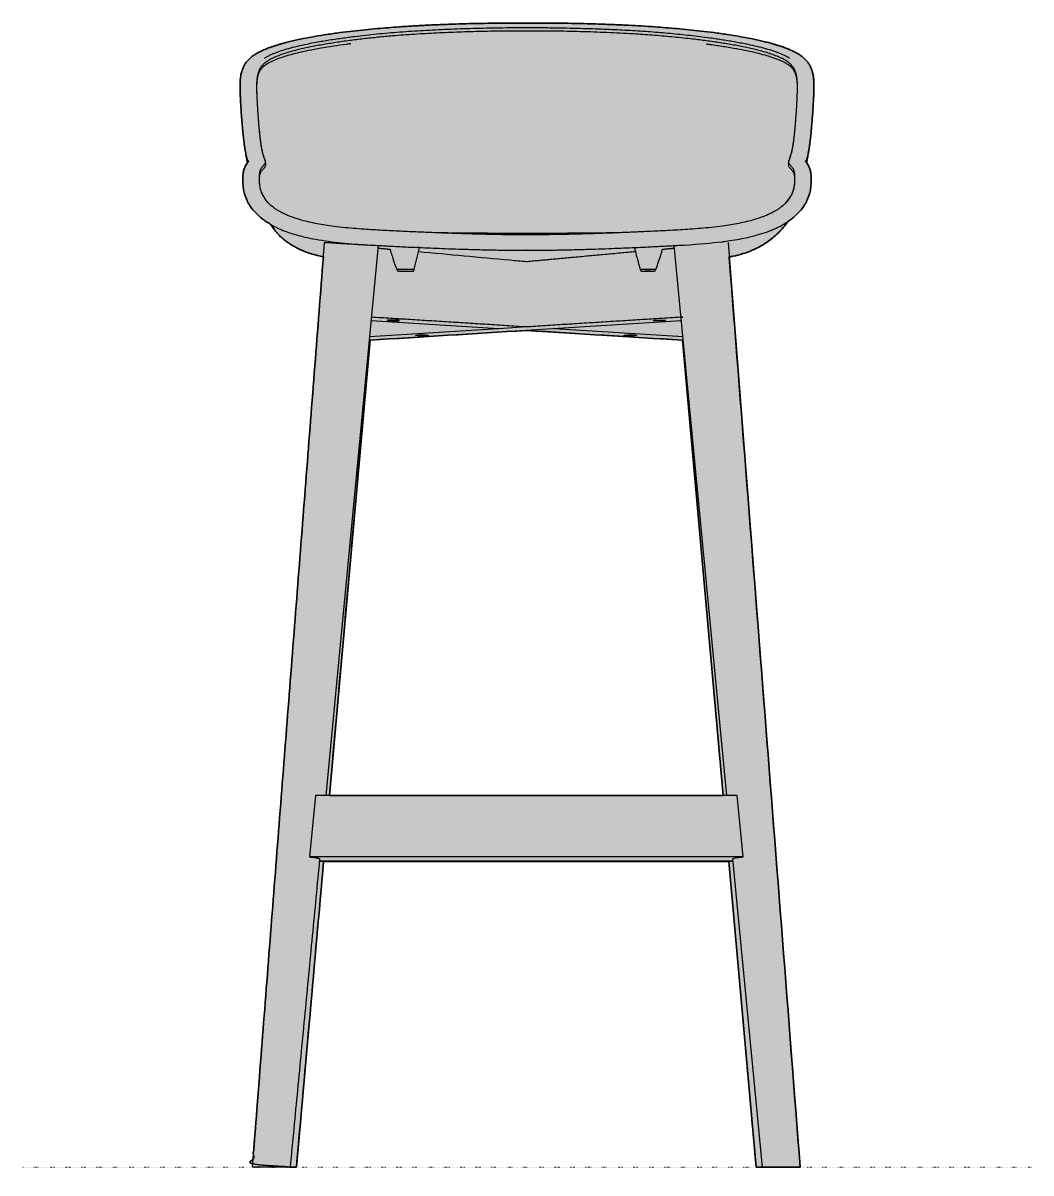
# Model space of a CAD drawing. Header units: millimetres. Extents: x 0 to 1859, y -849 to 923.
# Drawn here: x 0 to 814, y -5 to 923 of the extents above; entities that cross this region are included whole.
import ezdxf

# ---------------------------------------------------------------- set-up
doc = ezdxf.new("R2010")
doc.units = ezdxf.units.MM
doc.linetypes.add('Dots', pattern=[1, 0, -1])
doc.layers.add('Blocks', color=7, linetype='Continuous')
doc.layers.add('Blocks$Fill', color=7, linetype='Continuous', true_color=0xffffff)
for name, color, linetype, lineweight, true_color in [('Blocks$Inner', 7, 'Continuous', 25, 0x007f00), ('Blocks$Outline', 7, 'Continuous', 35, 0xff3f3f), ('Groud', 7, 'Dots', 25, 0x243775)]:
    doc.layers.add(name, color=color, linetype=linetype, lineweight=lineweight, true_color=true_color)

# ---------------------------------------------------------------- blocks, each defined once
blk = doc.blocks.new('Hyg Barstool High Front')
at = {"layer": 'Blocks$Fill'}
h = blk.add_hatch(color=256, dxfattribs=at)
h.paths.add_polyline_path([(634.76, 821.58), (634.91, 822.5), (635.11, 823.86), (635.15, 824.13), (635.66, 827.73), (636.15, 832.14), (637.91, 853.22), (638.6, 865.48), (638.77, 871.24), (638.77, 872.8), (638.75, 874.36), (638.7, 875.76), (638.61, 877.14), (638.47, 878.68), (638.38, 879.44), (638.28, 880.19), (638.15, 880.99), (638.01, 881.78), (637.85, 882.55), (637.68, 883.32), (637.51, 883.97), (637.32, 884.62), (637.12, 885.26), (636.91, 885.89), (636.71, 886.43), (636.49, 886.97), (636.27, 887.49), (636.04, 888.01), (635.75, 888.59), (635.45, 889.17), (635.14, 889.73), (634.8, 890.27), (634.4, 890.9), (633.97, 891.51), (633.53, 892.11), (633.06, 892.69), (632.56, 893.27), (632.03, 893.83), (631.49, 894.38), (630.93, 894.91), (630.35, 895.43), (629.76, 895.93), (629.15, 896.41), (628.52, 896.88), (627.88, 897.34), (627.23, 897.78), (626.57, 898.21), (625.89, 898.62), (625.06, 899.11), (624.22, 899.57), (623.37, 900.03), (622.5, 900.47), (620.8, 901.27), (619.05, 902.04), (617.55, 902.66), (616.02, 903.25), (613.54, 904.15), (609.95, 905.35), (604.74, 906.89), (601.02, 907.89), (596.86, 908.92), (587.89, 910.87), (578.59, 912.61), (568.56, 914.23), (557.96, 915.72), (537.65, 918.06), (510.32, 920.38), (474.94, 922.29), (428.76, 923.41), (407.02, 923.48), (398.63, 923.5), (347.45, 922.59), (308.79, 920.72), (285.92, 918.97), (266.44, 916.99), (256.08, 915.72), (245.48, 914.23), (235.45, 912.61), (226.15, 910.87), (221.28, 909.85), (216.66, 908.8), (212.3, 907.7), (208.51, 906.67), (204.09, 905.35), (200.87, 904.28), (198.36, 903.38), (196.8, 902.78), (195.27, 902.16), (193.45, 901.37), (191.69, 900.54), (190.78, 900.08), (189.89, 899.61), (189.01, 899.13), (188.15, 898.62), (187.48, 898.21), (186.81, 897.78), (186.16, 897.34), (185.52, 896.88), (184.89, 896.41), (184.28, 895.93), (183.69, 895.43), (183.11, 894.91), (182.55, 894.38), (182.01, 893.83), (181.49, 893.27), (180.98, 892.69), (180.52, 892.11), (180.07, 891.51), (179.64, 890.9), (179.24, 890.27), (178.91, 889.73), (178.59, 889.17), (178.29, 888.59), (178.01, 888.01), (177.71, 887.35), (177.43, 886.68), (177.18, 886), (176.94, 885.3), (176.67, 884.45), (176.43, 883.58), (176.22, 882.7), (176.03, 881.8), (175.86, 880.84), (175.72, 879.87), (175.59, 878.88), (175.49, 877.88), (175.37, 876.13), (175.29, 874.36), (175.27, 872.8), (175.27, 871.24), (175.44, 865.48), (176.32, 850.52), (177.84, 832.59), (178.36, 827.93), (178.63, 825.95), (178.82, 824.61), (178.93, 823.86), (178.98, 823.5), (179.27, 821.68), (180.3, 815.74), (181.28, 810.7), (180.3, 809.25), (180.05, 808.87), (179.79, 808.43), (179.53, 807.96), (179.4, 807.72), (179.27, 807.46), (179.15, 807.2), (179.02, 806.93), (178.9, 806.63), (178.78, 806.33), (178.66, 806.01), (178.54, 805.68), (178.44, 805.35), (178.33, 805), (178.24, 804.65), (178.15, 804.28), (178.06, 803.89), (177.97, 803.49), (177.9, 803.07), (177.83, 802.64), (177.71, 801.74), (177.61, 800.78), (177.54, 799.72), (177.49, 798.59), (177.47, 797.38), (177.48, 796.09), (177.51, 794.82), (177.58, 793.49), (177.68, 792.25), (177.82, 790.96), (177.98, 789.8), (178.19, 788.61), (178.41, 787.54), (178.67, 786.46), (178.83, 785.86), (179, 785.26), (179.18, 784.66), (179.38, 784.05), (179.62, 783.36), (179.87, 782.68), (180.14, 781.99), (180.43, 781.3), (180.9, 780.26), (181.42, 779.22), (181.97, 778.18), (182.56, 777.16), (182.9, 776.6), (183.26, 776.04), (183.63, 775.48), (184.01, 774.93), (184.4, 774.39), (184.81, 773.84), (185.65, 772.77), (186.13, 772.19), (186.62, 771.61), (187.13, 771.05), (187.65, 770.48), (188.18, 769.93), (188.73, 769.37), (189.87, 768.28), (190.5, 767.71), (191.14, 767.15), (191.8, 766.59), (192.48, 766.04), (193.91, 764.93), (195.43, 763.84), (196.9, 762.85), (198.46, 761.86), (200.45, 760.67), (200.62, 760.33), (200.71, 760.15), (200.81, 759.96), (200.99, 759.64), (201.2, 759.29), (201.44, 758.91), (201.7, 758.51), (202.26, 757.69), (202.92, 756.78), (203.64, 755.84), (204.47, 754.82), (205.37, 753.78), (206.4, 752.66), (207.51, 751.54), (208.12, 750.96), (208.76, 750.36), (209.42, 749.78), (210.1, 749.18), (210.83, 748.58), (211.61, 747.96), (212.8, 747.05), (214.08, 746.13), (215.42, 745.21), (216.86, 744.3), (218.37, 743.4), (219.96, 742.5), (221.67, 741.61), (223.44, 740.76), (225.41, 739.88), (227.42, 739.07), (229.76, 738.21), (232.14, 737.42), (234.86, 736.62), (236.24, 736.25), (237.63, 735.91), (240.1, 735.37), (242.58, 734.87), (185.25, 0), (215.74, 0), (220.82, 0), (242.77, 246.54), (570.12, 246.54), (592.08, 0), (597.16, 0), (627.65, 0), (570.33, 734.7), (573.14, 735.18), (574.21, 735.39), (575.27, 735.62), (577.4, 736.13), (579.52, 736.71), (581.65, 737.35), (584.56, 738.31), (586.01, 738.84), (587.46, 739.4), (588.93, 740.01), (590.39, 740.66), (591.85, 741.34), (593.3, 742.07), (594.76, 742.85), (596.22, 743.67), (597.66, 744.53), (599.09, 745.42), (600.17, 746.14), (601.24, 746.87), (602.3, 747.63), (603.35, 748.41), (604.4, 749.22), (605.44, 750.06), (606.46, 750.91), (607.47, 751.79), (608.48, 752.71), (609.47, 753.64), (610.43, 754.58), (611.35, 755.52), (612.21, 756.43), (613.02, 757.33), (613.79, 758.21), (614.5, 759.06), (615.81, 760.7), (616.41, 761.49), (616.95, 762.23), (617.57, 763.13), (618.61, 763.84), (620.13, 764.93), (621.57, 766.04), (622.24, 766.59), (622.9, 767.15), (623.55, 767.71), (624.18, 768.28), (625.31, 769.37), (625.86, 769.93), (626.4, 770.48), (626.92, 771.05), (627.42, 771.61), (627.92, 772.19), (628.39, 772.77), (629.24, 773.84), (629.64, 774.39), (630.03, 774.93), (630.41, 775.48), (630.78, 776.04), (631.14, 776.6), (631.48, 777.16), (632.07, 778.18), (632.63, 779.22), (633.14, 780.26), (633.61, 781.3), (633.9, 781.99), (634.17, 782.68), (634.43, 783.36), (634.66, 784.05), (634.86, 784.66), (635.04, 785.26), (635.21, 785.86), (635.37, 786.46), (635.63, 787.54), (635.85, 788.61), (636.06, 789.8), (636.22, 790.96), (636.37, 792.25), (636.46, 793.49), (636.53, 794.82), (636.56, 796.09), (636.57, 797.38), (636.55, 798.59), (636.5, 799.72), (636.43, 800.78), (636.33, 801.74), (636.21, 802.64), (636.14, 803.07), (636.07, 803.49), (635.99, 803.89), (635.9, 804.28), (635.81, 804.65), (635.71, 805), (635.61, 805.35), (635.5, 805.68), (635.38, 806.01), (635.27, 806.33), (635.15, 806.63), (635.02, 806.93), (634.9, 807.2), (634.77, 807.46), (634.64, 807.72), (634.51, 807.96), (634.25, 808.43), (633.99, 808.87), (633.74, 809.25), (632.76, 810.7), (634.57, 820.44)], flags=0)
h.paths.add_polyline_path([(565.36, 300), (247.53, 300), (280.25, 667.43), (406.5, 675.33), (406.5, 675.32), (532.65, 667.43)], flags=0)
at = {"layer": 'Blocks$Inner'}
for p, q in [((178.93, 823.86), (178.82, 824.61)), ((635.15, 824.13), (635.11, 823.86)), ((286.94, 743.91), (244.45, 300)), ((568.45, 300), (525.97, 743.78)), ((531.77, 683.16), (280.25, 667.43)), ((383.68, 676.75), (279.89, 670.26)), ((533.01, 670.26), (429.21, 676.75)), ((242.77, 246.54), (220.82, 0)), ((573.56, 246.54), (239.33, 246.54)), ((239.38, 247.06), (573.51, 247.06))]:
    blk.add_line(p, q, dxfattribs=at)
for points in [[(619.61, 783.1), (618.28, 781.02), (617.96, 780.66)], [(185.25, 0), (243.48, 746.3)], [(569.43, 746.22), (627.65, 0), (597.16, 0), (573.36, 248.71)], [(406.4, 740.02), (407.03, 740.02), (407.02, 740.02), (407.64, 740.02)], [(406.5, 678.17), (384.39, 676.71), (281.12, 683.16)], [(406.5, 675.33), (406.5, 675.32), (532.65, 667.43)], [(565.36, 300), (532.65, 667.43), (533.01, 667.65)], [(581.49, 250.3), (578.77, 278.13), (576.65, 300), (236.25, 300), (234.12, 278.13), (231.41, 250.3)]]:
    blk.add_lwpolyline(points, dxfattribs=at)
for points, degree, knots in [([(178.82, 824.61), (178.74, 825.15), (178.32, 828.04), (177.82, 832.67), (177.34, 837.88), (176.83, 843.93), (176.33, 850.29), (175.93, 856.3), (175.64, 861.29), (175.45, 865.26), (175.32, 868.41), (175.26, 871.36), (175.27, 874.53), (175.46, 878.09), (175.96, 881.79), (176.81, 885.15), (177.93, 887.97), (179.27, 890.43), (180.95, 892.76), (183.06, 894.96), (185.48, 896.92), (188.34, 898.79), (191.59, 900.54), (195.02, 902.08), (198.12, 903.31), (200.57, 904.19), (202.49, 904.83), (204.22, 905.39), (206.2, 906), (208.92, 906.8), (212.43, 907.75), (216.69, 908.82), (221.31, 909.87), (227.52, 911.17), (235.55, 912.66), (245.55, 914.27), (255.9, 915.73), (266.23, 916.99), (276.19, 918.06), (285.72, 918.96), (294.84, 919.73), (302.48, 920.3), (308.76, 920.72), (313.77, 921.04), (318.71, 921.33), (323.6, 921.59), (328.67, 921.84), (334.2, 922.09), (340.53, 922.35), (347.78, 922.61), (356.02, 922.86), (365.25, 923.09), (375.48, 923.29), (386.72, 923.44), (397.35, 923.51), (404.23, 923.49), (407.02, 923.48)], 3, [1.758858, 1.758858, 1.758858, 1.758858, 1.776942, 1.7967, 1.818041, 1.840004, 1.863337, 1.884319, 1.902288, 1.915722, 1.926635, 1.936682, 1.948109, 1.961275, 1.97659, 1.991189, 2.003337, 2.014407, 2.027364, 2.040814, 2.054267, 2.067662, 2.084338, 2.100158, 2.113174, 2.123397, 2.130115, 2.136284, 2.144045, 2.153393, 2.167607, 2.183495, 2.199854, 2.216675, 2.24785, 2.280503, 2.314139, 2.346369, 2.376901, 2.40574, 2.432898, 2.458922, 2.473893, 2.488653, 2.50319, 2.517501, 2.53163, 2.54765, 2.565854, 2.586898, 2.610772, 2.637475, 2.667024, 2.699431, 2.734697, 2.758858, 2.758858, 2.758858, 2.758858]), ([(407.04, 919.53), (399.63, 919.52), (385.11, 919.49), (363.76, 919.02), (343.25, 918.34), (323.49, 917.37), (304.38, 916.08), (285.82, 914.47), (270.12, 912.74), (256.98, 911.01), (246.12, 909.38), (236.11, 907.66), (227.16, 905.89), (219.6, 904.15), (212.92, 902.35), (207.95, 900.78), (204.36, 899.5), (201.82, 898.5), (199.35, 897.41), (196.92, 896.23), (195.39, 895.29), (194.65, 894.84)], 3, [1, 1, 1, 1, 1.095544, 1.18719, 1.275726, 1.361361, 1.44494, 1.527563, 1.609596, 1.659238, 1.710875, 1.764501, 1.806064, 1.84713, 1.884297, 1.917465, 1.934624, 1.950498, 1.966013, 1.983569, 2, 2, 2, 2]), ([(407.02, 923.48), (410.02, 923.49), (417.27, 923.51), (428.4, 923.43), (440.05, 923.26), (450.6, 923.05), (460.05, 922.8), (468.04, 922.55), (474.69, 922.3), (480.1, 922.08), (484.82, 921.87), (491.23, 921.55), (499.69, 921.09), (509.68, 920.44), (519.2, 919.73), (528.32, 918.96), (537.85, 918.06), (547.82, 916.99), (558.14, 915.73), (568.5, 914.27), (578.49, 912.66), (586.43, 911.19), (592.47, 909.93), (596.84, 908.94), (600.93, 907.93), (604.55, 906.96), (607.52, 906.1), (609.8, 905.4), (611.72, 904.78), (613.75, 904.09), (616.25, 903.18), (619.27, 901.98), (622.58, 900.47), (625.75, 898.77), (628.56, 896.92), (630.98, 894.96), (633.09, 892.76), (634.78, 890.43), (636.02, 888.14), (636.98, 885.81), (637.75, 883.22), (638.31, 880.29), (638.63, 877.27), (638.77, 874.27), (638.79, 871.36), (638.72, 868.41), (638.6, 865.26), (638.42, 861.68), (638.19, 857.58), (637.9, 853.05), (637.55, 848.07), (637.1, 842.59), (636.64, 837.19), (636.17, 832.22), (635.7, 827.84), (635.3, 825.09), (635.15, 824.13)], 3, [2.758858, 2.758858, 2.758858, 2.758858, 2.784761, 2.821492, 2.855085, 2.885539, 2.912881, 2.937116, 2.955072, 2.970826, 2.984378, 2.996294, 3.027036, 3.058788, 3.084812, 3.111969, 3.140808, 3.171341, 3.20357, 3.237206, 3.269859, 3.301034, 3.316906, 3.332367, 3.347417, 3.361296, 3.37288, 3.381425, 3.388117, 3.395763, 3.405948, 3.418716, 3.434037, 3.450047, 3.463442, 3.476895, 3.490345, 3.503302, 3.514372, 3.523949, 3.534937, 3.547501, 3.559245, 3.569605, 3.581032, 3.591079, 3.601992, 3.615426, 3.629289, 3.645028, 3.662566, 3.680964, 3.702676, 3.722881, 3.741632, 3.758858, 3.758858, 3.758858, 3.758858]), ([(619.41, 894.81), (618.51, 895.37), (616.2, 896.81), (611.82, 898.72), (606.22, 900.79), (599.85, 902.73), (592.93, 904.53), (584.87, 906.32), (575.65, 908.08), (565.3, 909.8), (553.04, 911.58), (538.9, 913.34), (522.9, 914.96), (506.74, 916.29), (493.05, 917.19), (481.86, 917.79), (473.3, 918.19), (464.39, 918.54), (454.83, 918.86), (444.33, 919.14), (432.81, 919.37), (420.27, 919.53), (411.56, 919.53), (407.04, 919.53)], 3, [0, 0, 0, 0, 0.020196, 0.051818, 0.086741, 0.124535, 0.162627, 0.200623, 0.251123, 0.301468, 0.351422, 0.425022, 0.497038, 0.568065, 0.640428, 0.677196, 0.714343, 0.75201, 0.792939, 0.8382, 0.887802, 0.941756, 1, 1, 1, 1]), ([(407.04, 917.03), (400.94, 917.02), (388.75, 917.01), (370.47, 916.67), (352.25, 916.16), (334.12, 915.41), (316.15, 914.39), (300.34, 913.21), (286.65, 911.96), (275.04, 910.73), (263.62, 909.32), (252.45, 907.75), (241.6, 905.99), (231.15, 904.04), (222.67, 902.14), (216.02, 900.36), (210.97, 898.82), (206.22, 897.15), (201.8, 895.29), (197.82, 893.15), (194.39, 890.63), (191.7, 887.53), (189.89, 883.72), (188.91, 879.24), (188.57, 874.22), (188.63, 868.76), (188.87, 863), (189.17, 857.12), (189.57, 850.61), (190.12, 843.6), (190.72, 836.7), (191.32, 830.8), (192.03, 825.62), (192.84, 821.12), (193.69, 817.56), (194.66, 814.87), (195.37, 812.94), (195.66, 811.5), (195.63, 810.35), (195.36, 809.53), (194.8, 809.22), (194.23, 808.64), (193.65, 807.95), (192.87, 807.03), (191.95, 805.79), (191.18, 803.99), (190.79, 801.69), (190.64, 799.05), (190.64, 796.34), (190.85, 793.14), (191.52, 789.52), (192.91, 785.69), (194.76, 782.26), (195.56, 781.41)], 3, [1, 1, 1, 1, 1.03339, 1.066796, 1.100208, 1.133571, 1.166882, 1.200162, 1.222566, 1.244955, 1.267321, 1.289656, 1.311944, 1.334167, 1.356307, 1.368858, 1.381385, 1.393886, 1.406345, 1.418721, 1.430974, 1.443118, 1.455266, 1.467566, 1.480068, 1.492757, 1.505572, 1.518407, 1.531207, 1.547899, 1.564543, 1.581167, 1.597796, 1.614431, 1.631046, 1.646804, 1.662783, 1.678807, 1.694767, 1.710655, 1.736415, 1.762149, 1.787943, 1.813777, 1.839553, 1.865253, 1.890952, 1.907754, 1.924548, 1.941219, 1.957721, 1.97406, 2, 2, 2, 2]), ([(617.38, 779.99), (618.14, 780.95), (619.91, 783.16), (621.77, 787.03), (623, 791.27), (623.42, 795.3), (623.46, 798.63), (623.32, 801.59), (622.91, 803.99), (622.13, 805.79), (621.22, 807.03), (620.43, 807.95), (619.85, 808.64), (619.29, 809.22), (618.72, 809.54), (618.44, 810.39), (618.44, 811.65), (618.8, 813.23), (619.65, 815.43), (620.64, 818.42), (621.42, 822.05), (622.11, 826.01), (622.67, 830.06), (623.16, 834.55), (623.62, 839.58), (624.1, 845.23), (624.55, 851.16), (624.92, 857.11), (625.22, 863), (625.45, 868.75), (625.51, 874.21), (625.17, 879.24), (624.2, 883.72), (622.39, 887.52), (619.7, 890.63), (616.27, 893.15), (612.29, 895.28), (607.87, 897.15), (603.12, 898.82), (598.07, 900.36), (591.43, 902.13), (582.96, 904.03), (572.54, 905.98), (561.71, 907.74), (550.57, 909.31), (538, 910.86), (523.99, 912.31), (508.51, 913.62), (491.05, 914.82), (471.57, 915.81), (450.14, 916.52), (428.61, 916.99), (414.23, 917.02), (407.04, 917.03)], 3, [0, 0, 0, 0, 0.012423, 0.028713, 0.048069, 0.067667, 0.087469, 0.107306, 0.133056, 0.158806, 0.184631, 0.210515, 0.236359, 0.262144, 0.28795, 0.304838, 0.321807, 0.338836, 0.355779, 0.372465, 0.389122, 0.402217, 0.415313, 0.428402, 0.441498, 0.454615, 0.467757, 0.480589, 0.493441, 0.506281, 0.518997, 0.531523, 0.543844, 0.556023, 0.568186, 0.580463, 0.592861, 0.605343, 0.617873, 0.630424, 0.642995, 0.665128, 0.687346, 0.709633, 0.731961, 0.754317, 0.783632, 0.812963, 0.842315, 0.881672, 0.921103, 0.960556, 1, 1, 1, 1]), ([(195.46, 781.55), (194.98, 782.26), (193.98, 783.71), (193.01, 785.76), (192.33, 787.52), (191.91, 788.96), (191.53, 790.56), (191.24, 792.37), (191.07, 794.52), (191.04, 796.65), (191.08, 798.71), (191.24, 800.49), (191.51, 801.91), (191.94, 803.02), (192.51, 803.9), (193.12, 804.62), (193.7, 805.31), (194.26, 805.97), (194.8, 806.51), (195.25, 806.94), (195.52, 807.29), (195.73, 807.73), (195.86, 808.17), (195.96, 808.69), (196.01, 809.16), (196.03, 809.66), (196.01, 810.3), (195.91, 811.09), (195.69, 812.05), (195.32, 813.19), (194.83, 814.52), (194.34, 815.9), (193.93, 817.28), (193.53, 818.83), (193.12, 820.68), (192.67, 823.06), (192.2, 825.93), (191.73, 829.39), (191.3, 833.28), (190.89, 837.62), (190.48, 842.43), (190.04, 847.9), (189.63, 853.78), (189.3, 859.85), (189.03, 865.61), (188.89, 870.58), (188.95, 874.5), (189.17, 877.12), (189.4, 878.76), (189.59, 879.82), (189.85, 880.96), (190.25, 882.31), (190.84, 883.82), (191.64, 885.31), (192.56, 886.6), (193.51, 887.66), (194.45, 888.56), (195.49, 889.4), (197.31, 890.69), (200.28, 892.38), (204.81, 894.37), (210.3, 896.32), (216.57, 898.19), (223.39, 899.92), (231.34, 901.65), (240.44, 903.36), (250.7, 905.02), (258.77, 906.23), (263.49, 906.79), (264.65, 906.93)], 3, [6.235908, 6.235908, 6.235908, 6.235908, 6.249379, 6.263391, 6.274625, 6.283193, 6.290972, 6.305881, 6.32031, 6.338973, 6.360134, 6.383876, 6.409243, 6.434806, 6.460643, 6.491565, 6.523478, 6.55633, 6.590067, 6.604724, 6.617244, 6.627589, 6.635694, 6.640532, 6.646008, 6.65323, 6.662211, 6.673201, 6.686042, 6.699916, 6.712593, 6.723924, 6.733959, 6.74279, 6.754698, 6.767195, 6.781127, 6.796501, 6.813266, 6.828314, 6.844321, 6.861182, 6.878859, 6.897407, 6.915677, 6.931348, 6.944341, 6.954752, 6.959025, 6.962695, 6.967021, 6.972853, 6.980169, 6.987873, 6.99557, 7.001595, 7.0071, 7.012848, 7.018843, 7.035081, 7.053374, 7.073717, 7.095596, 7.117561, 7.13949, 7.168678, 7.197769, 7.226582, 7.235908, 7.235908, 7.235908, 7.235908]), ([(551.84, 906.63), (552.91, 906.49), (557.64, 905.89), (565.93, 904.63), (575.79, 902.97), (584.63, 901.26), (592.13, 899.58), (598.8, 897.83), (603.9, 896.26), (607.7, 894.92), (610.56, 893.8), (613.06, 892.69), (615.33, 891.52), (617.46, 890.24), (619.41, 888.79), (621, 887.26), (622.15, 885.77), (623.06, 884.21), (623.86, 882.33), (624.55, 879.81), (624.99, 876.76), (625.17, 873.25), (625.17, 869.48), (625.04, 865.32), (624.83, 860.64), (624.55, 855.48), (624.2, 849.92), (623.74, 844.07), (623.28, 838.56), (622.85, 833.91), (622.44, 830.16), (622.05, 827.14), (621.69, 824.73), (621.35, 822.7), (620.96, 820.67), (620.49, 818.5), (619.92, 816.42), (619.26, 814.57), (618.69, 813.03), (618.31, 811.77), (618.1, 810.65), (618.04, 809.62), (618.11, 808.67), (618.31, 807.83), (618.67, 807.18), (619.05, 806.75), (619.44, 806.36), (619.8, 805.99), (620.13, 805.62), (620.46, 805.23), (620.85, 804.78), (621.29, 804.27), (621.71, 803.72), (622.06, 803.15), (622.38, 802.46), (622.7, 801.37), (622.95, 799.6), (623.04, 797.65), (623.04, 795.97), (623.01, 794.91), (622.95, 793.73), (622.83, 792.38), (622.6, 790.78), (622.17, 788.84), (621.41, 786.54), (620.58, 784.57), (619.8, 783.39), (619.61, 783.1)], 3, [0, 0, 0, 0, 0.008901, 0.039105, 0.07047, 0.094727, 0.118999, 0.14111, 0.160868, 0.172732, 0.183531, 0.194313, 0.203573, 0.213814, 0.224928, 0.235055, 0.243326, 0.25072, 0.259873, 0.269939, 0.282795, 0.294975, 0.306979, 0.320222, 0.334746, 0.350486, 0.367429, 0.385611, 0.40452, 0.421709, 0.43691, 0.450174, 0.461519, 0.471075, 0.481059, 0.494722, 0.510135, 0.525853, 0.541281, 0.556301, 0.570829, 0.585243, 0.59972, 0.614286, 0.629606, 0.645655, 0.663431, 0.683017, 0.704441, 0.72649, 0.746927, 0.768833, 0.788361, 0.805524, 0.820648, 0.845053, 0.872402, 0.900725, 0.91007, 0.919318, 0.928431, 0.938124, 0.949677, 0.962843, 0.977797, 0.99454, 1, 1, 1, 1]), ([(181.95, 811.64), (181.76, 812.16), (181.34, 813.34), (180.48, 815.84), (179.71, 819.31), (179.18, 822.05), (178.94, 823.74), (178.93, 823.86)], 3, [0, 0, 0, 0, 0.204452, 0.462997, 0.721464, 0.979992, 1, 1, 1, 1]), ([(179, 823.4), (179.01, 823.3), (179.15, 822.36), (179.43, 820.68), (179.85, 818.22), (180.39, 815.2), (180.87, 812.68), (181.21, 811.03), (181.28, 810.7)], 3, [0, 0, 0, 0, 0.025578, 0.23043, 0.425132, 0.611954, 0.921973, 1, 1, 1, 1]), ([(635.11, 823.86), (635.1, 823.74), (634.87, 822.05), (634.33, 819.31), (633.57, 815.84), (632.71, 813.34), (632.28, 812.16), (632.09, 811.64)], 3, [4.035147, 4.035147, 4.035147, 4.035147, 4.055157, 4.313662, 4.572106, 4.830628, 5.035147, 5.035147, 5.035147, 5.035147]), ([(632.76, 810.7), (632.96, 811.68), (633.42, 813.94), (633.93, 816.75), (634.33, 819.03), (634.57, 820.42), (634.81, 821.9), (634.97, 822.9), (635.06, 823.49)], 3, [0, 0, 0, 0, 0.231097, 0.533092, 0.651179, 0.757405, 0.857061, 1, 1, 1, 1]), ([(182.25, 811.93), (182.25, 811.94), (182.23, 811.98), (182.13, 811.87), (181.96, 811.68), (181.65, 811.23), (180.98, 810.26), (180.05, 808.92), (178.97, 806.99), (178.06, 804.34), (177.64, 801.51), (177.47, 798.64), (177.46, 796.22), (177.55, 793.64), (177.77, 791.1), (178.14, 788.74), (178.66, 786.4), (179.38, 783.95), (180.56, 780.83), (182.53, 776.99), (185.62, 772.59), (189.06, 768.92), (192.46, 766), (195.29, 763.89), (198.29, 761.92), (201.28, 760.18), (204.15, 758.67), (206.13, 757.76), (207.06, 757.34)], 3, [0, 0, 0, 0, 0.010048, 0.033899, 0.05707, 0.117566, 0.173708, 0.238568, 0.306801, 0.378655, 0.454094, 0.49315, 0.532504, 0.568366, 0.599983, 0.62736, 0.651185, 0.677136, 0.706481, 0.750638, 0.799375, 0.852564, 0.880887, 0.909929, 0.936717, 0.960607, 0.981673, 1, 1, 1, 1]), ([(606.99, 757.34), (607.91, 757.76), (609.89, 758.67), (612.76, 760.18), (615.75, 761.92), (618.75, 763.89), (621.58, 766), (624.98, 768.92), (628.42, 772.59), (631.52, 776.99), (633.48, 780.83), (634.67, 783.95), (635.39, 786.4), (635.9, 788.74), (636.27, 791.1), (636.5, 793.64), (636.58, 796.22), (636.57, 798.64), (636.41, 801.51), (635.98, 804.34), (635.07, 806.99), (633.99, 808.92), (633.11, 810.19), (632.48, 811.1), (632.11, 811.64), (631.89, 811.92), (631.81, 811.94), (631.78, 811.95)], 3, [6.257136, 6.257136, 6.257136, 6.257136, 6.275473, 6.296552, 6.320455, 6.347258, 6.376317, 6.404655, 6.457875, 6.50664, 6.550822, 6.580184, 6.60615, 6.629989, 6.657381, 6.689017, 6.724898, 6.764275, 6.803353, 6.878835, 6.950731, 7.019002, 7.083899, 7.131318, 7.181755, 7.235622, 7.257136, 7.257136, 7.257136, 7.257136]), ([(407.05, 752.44), (406.7, 752.44), (405.98, 752.45), (404.72, 752.45), (402.83, 752.46), (399.58, 752.48), (393.94, 752.53), (386.76, 752.62), (378.91, 752.76), (370.02, 752.95), (360.01, 753.22), (349.48, 753.55), (340.3, 753.87), (332.41, 754.17), (325.4, 754.45), (316.32, 754.83), (304.74, 755.35), (290.21, 756.09), (277.47, 756.84), (266.67, 757.66), (257.88, 758.47), (249.78, 759.43), (242.42, 760.51), (235.85, 761.69), (229.43, 763.1), (224.1, 764.53), (219.99, 765.83), (217.09, 766.86), (214.75, 767.77), (212.91, 768.55), (211.34, 769.27), (209.85, 769.99), (208.18, 770.85), (206.29, 771.92), (204.21, 773.23), (201.43, 775.2), (198.41, 777.81), (196.68, 779.95), (195.81, 781.02)], 3, [4.956416, 4.956416, 4.956416, 4.956416, 4.960961, 4.965479, 4.972535, 4.984995, 5.006795, 5.044288, 5.076226, 5.106702, 5.157505, 5.203665, 5.240944, 5.274515, 5.304369, 5.330525, 5.3904, 5.452473, 5.516615, 5.553939, 5.59207, 5.630966, 5.660628, 5.690682, 5.721134, 5.751679, 5.769896, 5.785683, 5.799038, 5.809969, 5.818504, 5.828055, 5.838544, 5.851904, 5.868145, 5.885818, 5.921124, 5.956416, 5.956416, 5.956416, 5.956416]), ([(617.96, 780.66), (617.19, 779.71), (615.54, 777.69), (612.65, 775.2), (609.88, 773.22), (607.8, 771.92), (605.9, 770.85), (604.24, 769.99), (602.75, 769.27), (601.18, 768.56), (599.34, 767.77), (596.99, 766.86), (594.1, 765.83), (589.98, 764.53), (584.66, 763.1), (578.24, 761.69), (571.67, 760.51), (564.31, 759.43), (556.21, 758.47), (547.43, 757.66), (536.28, 756.82), (522.89, 756.04), (510.4, 755.41), (501.31, 754.99), (495.35, 754.73), (489.04, 754.46), (482.07, 754.18), (474.22, 753.89), (465.5, 753.58), (455.9, 753.27), (445.89, 753), (435.53, 752.76), (425.36, 752.59), (417, 752.5), (411.51, 752.46), (409.06, 752.45), (407.85, 752.45), (407.32, 752.44), (407.05, 752.44)], 3, [3.956416, 3.956416, 3.956416, 3.956416, 3.987794, 4.023263, 4.041014, 4.057313, 4.070721, 4.081258, 4.090839, 4.099408, 4.110394, 4.123798, 4.139649, 4.157946, 4.188613, 4.219181, 4.249364, 4.279145, 4.318204, 4.356472, 4.393954, 4.462742, 4.529121, 4.554524, 4.579533, 4.60562, 4.63541, 4.66892, 4.706163, 4.747133, 4.791817, 4.834217, 4.8795, 4.921735, 4.941016, 4.949632, 4.953048, 4.956416, 4.956416, 4.956416, 4.956416]), ([(570.33, 734.7), (571.27, 734.85), (575.06, 735.46), (580.71, 736.96), (587.51, 739.31), (593.37, 741.99), (598.68, 745.06), (603.4, 748.37), (606.83, 751.18), (609.48, 753.62), (611.37, 755.51), (613.06, 757.35), (614.56, 759.1), (615.87, 760.75), (616.89, 762.13), (617.4, 762.87), (617.61, 763.18)], 3, [0, 0, 0, 0, 0.051524, 0.208088, 0.314063, 0.422116, 0.53269, 0.617364, 0.703538, 0.747198, 0.790334, 0.832691, 0.875461, 0.919793, 0.966697, 1, 1, 1, 1]), ([(200.44, 760.7), (200.55, 760.47), (200.82, 759.88), (201.62, 758.6), (202.82, 756.88), (204.36, 754.91), (206.27, 752.75), (208.61, 750.44), (211.23, 748.21), (213.99, 746.15), (216.78, 744.31), (219.91, 742.49), (223.51, 740.68), (227.58, 738.95), (232.32, 737.31), (237.39, 735.9), (240.93, 735.2), (242.58, 734.87)], 3, [0, 0, 0, 0, 0.063697, 0.159537, 0.249304, 0.333408, 0.412377, 0.486808, 0.557402, 0.608349, 0.658039, 0.706948, 0.756274, 0.809807, 0.870788, 0.939464, 1, 1, 1, 1]), ([(207.06, 757.34), (211.08, 755.58), (216.71, 753.65), (223.85, 751.58), (232.13, 749.68), (241.49, 748), (251.9, 746.59), (262.49, 745.51), (271.94, 744.75), (277.86, 744.38), (280.2, 744.24)], 3, [1, 1, 1, 1, 1.156956, 1.262544, 1.368166, 1.5039, 1.639727, 1.775528, 1.911341, 2, 2, 2, 2]), ([(407.02, 753.55), (402.34, 753.57), (392.85, 753.61), (379.01, 753.69), (365.92, 753.78), (354.12, 753.89), (343.84, 753.99), (337.48, 754.06), (334.61, 754.09)], 3, [1, 1, 1, 1, 1.194078, 1.39278, 1.573576, 1.736505, 1.881582, 2, 2, 2, 2]), ([(479.44, 754.09), (476.61, 754.06), (470.13, 753.99), (459.62, 753.89), (447.52, 753.78), (434.39, 753.68), (420.78, 753.6), (411.54, 753.57), (407.02, 753.55)], 3, [0, 0, 0, 0, 0.115569, 0.268732, 0.435982, 0.617344, 0.812861, 1, 1, 1, 1]), ([(534.05, 744.24), (546.22, 745.05), (557.25, 746.05), (566.78, 747.19), (574.81, 748.39), (582.64, 749.84), (590.19, 751.58), (597.33, 753.65), (602.46, 755.42)], 3, [4.257136, 4.257136, 4.257136, 4.257136, 4.852096, 4.914484, 4.976858, 5.039211, 5.101585, 5.257136, 5.257136, 5.257136, 5.257136]), ([(602.46, 755.42), (602.62, 755.49), (603.36, 755.79), (604.23, 756.15), (605.29, 756.6), (606.23, 757), (606.81, 757.26), (606.99, 757.34)], 3, [5.257136, 5.257136, 5.257136, 5.257136, 5.613657, 5.794174, 5.966022, 6.166643, 6.257136, 6.257136, 6.257136, 6.257136]), ([(243.89, 746.42), (244.23, 746.43), (244.92, 746.44), (246.94, 746.31), (249.61, 746.11), (252.9, 745.87), (256.67, 745.62), (260.42, 745.4), (262.91, 745.29), (263.98, 745.24)], 3, [0, 0, 0, 0, 0.1461193, 0.2947577, 0.4433616, 0.5918588, 0.7403148, 0.8887153, 1, 1, 1, 1]), ([(263.51, 745.28), (263.5, 745.28), (263.46, 745.28), (263.96, 745.24), (264.94, 745.17), (266.76, 745.05), (268.82, 744.92), (270.5, 744.82), (271.82, 744.74), (273.26, 744.65), (274.99, 744.55), (277.19, 744.41), (279.99, 744.24)], 3, [0, 0, 0, 0, 0.028688, 0.107248, 0.256953, 0.387468, 0.50421, 0.563634, 0.625332, 0.68931, 0.761559, 1, 1, 1, 1]), ([(279.99, 744.24), (280.77, 744.2), (282.27, 744.12), (285.49, 744), (289.81, 743.76), (295.28, 743.46), (301.21, 743.15), (307.69, 742.83), (314.81, 742.5), (322.71, 742.15), (331.55, 741.79), (341.4, 741.41), (352.33, 741.03), (364.33, 740.67), (377.4, 740.35), (391.54, 740.11), (401.33, 740.05), (406.4, 740.02)], 3, [1, 1, 1, 1, 1.020725, 1.039875, 1.08025, 1.122918, 1.16985, 1.221014, 1.27645, 1.338634, 1.407986, 1.485694, 1.571784, 1.66627, 1.769117, 1.880379, 2, 2, 2, 2]), ([(407.64, 740.02), (412.71, 740.05), (422.5, 740.11), (436.65, 740.35), (449.72, 740.67), (461.71, 741.03), (472.64, 741.41), (482.49, 741.79), (490.98, 742.14), (498.23, 742.45), (504.45, 742.74), (510.17, 743.01), (515.49, 743.28), (520.41, 743.55), (524.26, 743.76), (527.23, 743.93), (529.46, 744.03), (531.78, 744.12), (533.27, 744.2), (534.05, 744.24)], 3, [3.2571356, 3.2571356, 3.2571356, 3.2571356, 3.3767492, 3.4880051, 3.5908462, 3.6853264, 3.7714117, 3.8491155, 3.9184634, 3.9722915, 4.0206761, 4.0658263, 4.1078725, 4.1467871, 4.1825846, 4.1994949, 4.217263, 4.2364122, 4.2571356, 4.2571356, 4.2571356, 4.2571356]), ([(296.43, 740.89), (296.57, 740.39), (296.85, 739.41), (297.27, 737.98), (297.77, 736.34), (298.35, 734.47), (298.97, 732.53), (299.55, 730.78), (300.08, 729.27), (300.59, 727.84), (301.1, 726.49), (301.61, 725.21), (301.95, 724.39), (302.12, 723.99)], 3, [9.7325405, 9.7325405, 9.7325405, 9.7325405, 9.8187029, 9.9020623, 9.982622, 10.1044224, 10.2299282, 10.3238023, 10.4135859, 10.4993113, 10.5810157, 10.6587426, 10.7325405, 10.7325405, 10.7325405, 10.7325405]), ([(320.13, 741.88), (320.13, 741.92), (320.13, 742.02), (319.96, 742.17), (319.63, 742.32), (319.17, 742.44), (318.88, 742.52), (318.68, 742.55), (318.68, 742.55)], 3, [28.066868, 28.066868, 28.066868, 28.066868, 28.233124, 28.465979, 28.70891, 28.901329, 29.064855, 29.066868, 29.066868, 29.066868, 29.066868]), ([(406.46, 730.72), (402.07, 731.13), (373.07, 733.79), (344.06, 736.48), (319.38, 738.76)], 3, [0, 0, 0, 0, 0.151167, 1, 1, 1, 1]), ([(494.36, 742.27), (494.3, 742.26), (493.86, 742.14), (493.87, 742), (493.88, 741.88)], 3, [-1, -1, -1, -1, -0.883949, 0, 0, 0, 0]), ([(510.78, 723.99), (510.94, 724.38), (511.28, 725.19), (511.78, 726.46), (512.29, 727.81), (512.81, 729.24), (513.34, 730.77), (513.83, 732.24), (514.29, 733.66), (514.71, 735), (515.14, 736.39), (515.58, 737.84), (516.03, 739.35), (516.32, 740.37), (516.47, 740.89)], 3, [13.02161, 13.02161, 13.02161, 13.02161, 13.094191, 13.171205, 13.252687, 13.338667, 13.429172, 13.524222, 13.599846, 13.678372, 13.759806, 13.844153, 13.93142, 14.02161, 14.02161, 14.02161, 14.02161]), ([(301.79, 724.77), (302.07, 724.77), (303.43, 724.77), (305.84, 724.77), (308.85, 724.77), (311.53, 724.77), (313.7, 724.77), (315.27, 724.77), (315.78, 724.77), (316.02, 724.77)], 3, [0.0113406, 0.0113406, 0.0113406, 0.0113406, 0.051586, 0.2058945, 0.3666182, 0.5307527, 0.6948873, 0.855611, 1, 1, 1, 1]), ([(314.2, 723.21), (314.31, 723.21), (314.52, 723.22), (314.83, 723.26), (315.1, 723.34), (315.33, 723.43), (315.5, 723.54), (315.63, 723.65), (315.71, 723.73), (315.76, 723.8), (315.8, 723.86), (315.83, 723.93), (315.85, 723.97), (316.02, 724.77)], 3, [20.460483, 20.460483, 20.460483, 20.460483, 20.639939, 20.805958, 20.959701, 21.0883, 21.204054, 21.271338, 21.333157, 21.367343, 21.399786, 21.430736, 21.460483, 21.460483, 21.460483, 21.460483]), ([(498.35, 724.77), (498.49, 724.77), (498.92, 724.77), (500.33, 724.77), (502.48, 724.77), (505.18, 724.77), (508.08, 724.77), (510.13, 724.77), (511.09, 724.77)], 3, [0, 0, 0, 0, 0.096435, 0.280412, 0.468292, 0.656172, 0.840149, 1, 1, 1, 1]), ([(302.12, 723.99), (302.13, 723.97), (302.15, 723.93), (302.19, 723.86), (302.23, 723.8), (302.29, 723.74), (302.34, 723.68), (302.41, 723.62), (302.52, 723.53), (302.69, 723.43), (302.92, 723.34), (303.18, 723.27), (303.49, 723.22), (303.71, 723.21), (303.83, 723.21)], 3, [10.73254, 10.73254, 10.73254, 10.73254, 10.762702, 10.794826, 10.829035, 10.865433, 10.904098, 10.945087, 10.988439, 11.102768, 11.236295, 11.3677, 11.533661, 11.73254, 11.73254, 11.73254, 11.73254]), ([(498.67, 723.99), (498.69, 723.95), (498.73, 723.86), (498.81, 723.75), (498.9, 723.65), (499.03, 723.54), (499.2, 723.43), (499.4, 723.35), (499.59, 723.29), (499.76, 723.25), (499.94, 723.23), (500.13, 723.21), (500.27, 723.21), (500.33, 723.21)], 3, [2.293667, 2.293667, 2.293667, 2.293667, 2.35438, 2.420867, 2.482903, 2.549975, 2.665943, 2.794337, 2.885294, 2.980437, 3.080052, 3.18439, 3.293667, 3.293667, 3.293667, 3.293667]), ([(507.25, 723.21), (507.18, 723.21), (505.9, 723.21), (504.03, 723.21), (502.71, 723.21), (502.14, 723.21)], 3, [0, 0, 0, 0, 0.035035, 0.580326, 1, 1, 1, 1]), ([(509.06, 723.21), (509.17, 723.21), (509.38, 723.22), (509.69, 723.26), (509.97, 723.34), (510.21, 723.43), (510.37, 723.53), (510.48, 723.62), (510.55, 723.67), (510.61, 723.73), (510.66, 723.79), (510.71, 723.86), (510.75, 723.92), (510.77, 723.97), (510.78, 723.99)], 3, [12.02161, 12.02161, 12.02161, 12.02161, 12.199866, 12.364902, 12.517861, 12.648315, 12.76567, 12.808147, 12.848307, 12.886324, 12.922404, 12.956787, 12.989751, 13.02161, 13.02161, 13.02161, 13.02161]), ([(531.46, 686.45), (531.5, 686), (406.45, 678.17), (281.4, 686)], 1, [0, 0, 0.461048, 125.757451, 251.514903, 251.514903]), ([(303.99, 683.37), (303.99, 683.38), (303.99, 683.39), (303.97, 683.41), (303.95, 683.42), (303.92, 683.43), (303.89, 683.45), (303.85, 683.46), (303.8, 683.47), (303.76, 683.48), (303.71, 683.49), (303.66, 683.5), (303.5, 683.53), (303.17, 683.57), (302.53, 683.62), (301.78, 683.66), (300.91, 683.69), (299.97, 683.71), (298.99, 683.72), (298.01, 683.71), (297.07, 683.69), (296.2, 683.65), (295.45, 683.61), (294.81, 683.55), (294.47, 683.51), (294.28, 683.47), (294.2, 683.46), (294.12, 683.44), (294.05, 683.41), (294, 683.39), (293.99, 683.37), (293.99, 683.36)], 3, [2, 2, 2, 2, 2.014373, 2.028147, 2.041322, 2.053897, 2.065874, 2.077252, 2.088031, 2.098211, 2.107791, 2.116773, 2.125156, 2.190527, 2.250095, 2.313869, 2.375038, 2.437879, 2.500009, 2.562022, 2.62498, 2.685989, 2.749924, 2.809136, 2.874862, 2.889063, 2.905927, 2.925452, 2.94764, 2.97249, 3, 3, 3, 3]), ([(293.99, 683.36), (293.99, 683.35), (293.99, 683.34), (294.01, 683.33), (294.03, 683.31), (294.06, 683.3), (294.09, 683.29), (294.13, 683.27), (294.18, 683.26), (294.22, 683.25), (294.27, 683.24), (294.32, 683.23), (294.48, 683.2), (294.81, 683.16), (295.45, 683.11), (296.2, 683.07), (297.07, 683.04), (298.01, 683.02), (298.99, 683.01), (299.97, 683.02), (300.91, 683.04), (301.78, 683.08), (302.53, 683.12), (303.17, 683.18), (303.51, 683.22), (303.7, 683.26), (303.78, 683.27), (303.86, 683.29), (303.93, 683.32), (303.98, 683.35), (303.99, 683.36), (303.99, 683.37)], 3, [1, 1, 1, 1, 1.014373, 1.028147, 1.041322, 1.053897, 1.065874, 1.077252, 1.088031, 1.098211, 1.107791, 1.116773, 1.125156, 1.190527, 1.250095, 1.313869, 1.375038, 1.437879, 1.500009, 1.562022, 1.62498, 1.685989, 1.749924, 1.809136, 1.874862, 1.889063, 1.905927, 1.925452, 1.94764, 1.97249, 2, 2, 2, 2]), ([(508.91, 683.37), (508.91, 683.38), (508.91, 683.39), (508.92, 683.4), (508.94, 683.42), (508.97, 683.43), (509.02, 683.45), (509.11, 683.48), (509.28, 683.51), (509.48, 683.54), (509.81, 683.58), (510.33, 683.62), (511.1, 683.66), (511.97, 683.69), (512.92, 683.71), (513.91, 683.72), (514.89, 683.71), (515.84, 683.69), (516.72, 683.65), (517.48, 683.61), (518, 683.56), (518.33, 683.52), (518.54, 683.49), (518.7, 683.46), (518.81, 683.43), (518.87, 683.4), (518.9, 683.38), (518.9, 683.36), (518.91, 683.36)], 3, [1, 1, 1, 1, 1.012528, 1.025028, 1.03752, 1.050023, 1.062556, 1.093518, 1.124514, 1.155479, 1.186466, 1.248913, 1.31169, 1.374459, 1.437232, 1.500002, 1.562772, 1.625545, 1.688313, 1.75109, 1.813537, 1.844492, 1.875491, 1.906454, 1.93745, 1.958304, 1.979124, 2, 2, 2, 2]), ([(518.91, 683.36), (518.91, 683.35), (518.9, 683.34), (518.89, 683.33), (518.87, 683.32), (518.85, 683.3), (518.8, 683.28), (518.7, 683.26), (518.54, 683.22), (518.33, 683.19), (518, 683.15), (517.48, 683.11), (516.72, 683.07), (515.84, 683.04), (514.89, 683.02), (513.91, 683.01), (512.92, 683.02), (511.97, 683.04), (511.1, 683.08), (510.33, 683.12), (509.81, 683.17), (509.48, 683.21), (509.28, 683.24), (509.11, 683.27), (509.01, 683.3), (508.95, 683.33), (508.91, 683.35), (508.91, 683.37), (508.91, 683.37)], 3, [2, 2, 2, 2, 2.012528, 2.025028, 2.03752, 2.050023, 2.062556, 2.093518, 2.124514, 2.155479, 2.186466, 2.248913, 2.31169, 2.374459, 2.437232, 2.500002, 2.562772, 2.625545, 2.688313, 2.75109, 2.813537, 2.844492, 2.875491, 2.906454, 2.93745, 2.958304, 2.979124, 3, 3, 3, 3]), ([(317.31, 671.36), (317.31, 671.36), (317.31, 671.37), (317.32, 671.38), (317.34, 671.4), (317.37, 671.41), (317.42, 671.43), (317.51, 671.46), (317.68, 671.49), (317.88, 671.52), (318.22, 671.56), (318.74, 671.6), (319.5, 671.64), (320.37, 671.68), (321.32, 671.69), (322.31, 671.7), (323.3, 671.69), (324.25, 671.67), (325.12, 671.63), (325.88, 671.59), (326.4, 671.54), (326.73, 671.5), (326.94, 671.47), (327.1, 671.44), (327.21, 671.41), (327.27, 671.38), (327.3, 671.36), (327.31, 671.35), (327.31, 671.34)], 3, [0, 0, 0, 0, 0.012528, 0.025028, 0.03752, 0.050023, 0.062556, 0.093518, 0.124514, 0.155479, 0.186466, 0.248913, 0.31169, 0.374459, 0.437232, 0.500002, 0.562772, 0.625545, 0.688313, 0.75109, 0.813537, 0.844492, 0.875491, 0.906454, 0.93745, 0.958304, 0.979124, 1, 1, 1, 1]), ([(327.31, 671.34), (327.31, 671.33), (327.31, 671.32), (327.29, 671.31), (327.28, 671.3), (327.25, 671.28), (327.2, 671.26), (327.1, 671.24), (326.94, 671.21), (326.73, 671.18), (326.4, 671.14), (325.88, 671.09), (325.12, 671.05), (324.25, 671.02), (323.3, 671), (322.31, 671), (321.32, 671), (320.37, 671.03), (319.5, 671.06), (318.74, 671.11), (318.22, 671.15), (317.88, 671.19), (317.68, 671.22), (317.51, 671.26), (317.41, 671.29), (317.35, 671.31), (317.31, 671.33), (317.31, 671.35), (317.31, 671.36)], 3, [1, 1, 1, 1, 1.012528, 1.025028, 1.03752, 1.050023, 1.062556, 1.093518, 1.124514, 1.155479, 1.186466, 1.248913, 1.31169, 1.374459, 1.437232, 1.500002, 1.562772, 1.625545, 1.688313, 1.75109, 1.813537, 1.844492, 1.875491, 1.906454, 1.93745, 1.958304, 1.979124, 2, 2, 2, 2]), ([(485.59, 671.34), (485.59, 671.34), (485.59, 671.35), (485.6, 671.37), (485.62, 671.38), (485.65, 671.39), (485.7, 671.41), (485.79, 671.44), (485.96, 671.47), (486.17, 671.5), (486.51, 671.54), (487.03, 671.59), (487.79, 671.64), (488.66, 671.67), (489.6, 671.69), (490.59, 671.7), (491.57, 671.69), (492.51, 671.68), (493.38, 671.65), (494.15, 671.6), (494.67, 671.56), (495, 671.52), (495.21, 671.49), (495.38, 671.46), (495.49, 671.43), (495.55, 671.4), (495.58, 671.38), (495.59, 671.36), (495.59, 671.36)], 3, [1, 1, 1, 1, 1.012539, 1.025046, 1.03754, 1.050039, 1.062564, 1.093821, 1.125105, 1.156372, 1.187645, 1.25011, 1.312578, 1.375041, 1.437505, 1.499971, 1.562433, 1.6249, 1.687362, 1.74983, 1.812292, 1.843545, 1.874834, 1.906101, 1.937389, 1.958258, 1.979099, 2, 2, 2, 2]), ([(495.59, 671.36), (495.59, 671.35), (495.59, 671.34), (495.57, 671.33), (495.55, 671.32), (495.53, 671.3), (495.48, 671.28), (495.38, 671.26), (495.22, 671.22), (495.01, 671.19), (494.67, 671.15), (494.15, 671.11), (493.39, 671.06), (492.52, 671.03), (491.57, 671), (490.59, 671), (489.6, 671), (488.66, 671.02), (487.79, 671.05), (487.03, 671.09), (486.51, 671.14), (486.17, 671.17), (485.96, 671.21), (485.79, 671.24), (485.69, 671.27), (485.63, 671.29), (485.59, 671.32), (485.59, 671.33), (485.59, 671.34)], 3, [0, 0, 0, 0, 0.012538, 0.025044, 0.037538, 0.050038, 0.062565, 0.093824, 0.125109, 0.156379, 0.187656, 0.250127, 0.312598, 0.375064, 0.437534, 0.500003, 0.562472, 0.624941, 0.687411, 0.749883, 0.812353, 0.843609, 0.874895, 0.906165, 0.937442, 0.9583, 0.979123, 1, 1, 1, 1]), ([(280.25, 667.43), (280.21, 667.5), (280.16, 667.61), (279.79, 667.72), (279.65, 667.76)], 3, [0, 0, 0, 0, 0.601072, 1, 1, 1, 1]), ([(532.65, 667.43), (532.68, 667.5), (532.74, 667.61), (533.1, 667.72), (533.25, 667.76)], 3, [126.396872, 126.396872, 126.396872, 126.396872, 126.997946, 127.396872, 127.396872, 127.396872, 127.396872]), ([(231.41, 250.3), (231.63, 250.28), (232.07, 250.25), (232.7, 250.2), (233.3, 250.15), (233.87, 250.09), (234.41, 250.04), (234.92, 249.98), (235.4, 249.92), (235.85, 249.86), (236.28, 249.8), (236.67, 249.74), (237.03, 249.68), (237.34, 249.62), (237.58, 249.57), (237.78, 249.53), (237.98, 249.49), (238.16, 249.44), (238.32, 249.4), (238.48, 249.35), (238.63, 249.31), (238.77, 249.26), (238.89, 249.22), (239, 249.17), (239.11, 249.13), (239.2, 249.08), (239.28, 249.03), (239.35, 248.99), (239.41, 248.94), (239.46, 248.89), (239.49, 248.85), (239.52, 248.8), (239.54, 248.76), (239.54, 248.73), (239.54, 248.71)], 3, [1373.846665, 1373.846665, 1373.846665, 1373.846665, 1373.891686, 1373.936101, 1373.979907, 1374.023105, 1374.065695, 1374.107676, 1374.149049, 1374.189814, 1374.229973, 1374.269524, 1374.308469, 1374.346808, 1374.372426, 1374.397978, 1374.423464, 1374.448884, 1374.474237, 1374.499525, 1374.524746, 1374.549902, 1374.574992, 1374.600017, 1374.624976, 1374.649869, 1374.674696, 1374.699458, 1374.724155, 1374.748787, 1374.773354, 1374.797856, 1374.822293, 1374.846665, 1374.846665, 1374.846665, 1374.846665]), ([(573.36, 248.71), (573.36, 248.87), (573.54, 249.03), (574.28, 249.33), (574.82, 249.48), (576.24, 249.75), (577.11, 249.88), (579.11, 250.11), (580.25, 250.21), (581.49, 250.3)], 3, [1028.452354, 1028.452354, 1028.452354, 1028.452354, 1028.702354, 1028.702354, 1028.952354, 1028.952354, 1029.202354, 1029.202354, 1029.452354, 1029.452354, 1029.452354, 1029.452354]), ([(220.82, 0), (220.42, 0), (220.27, 0), (218.92, 0), (217.4, 0), (216.22, 0), (215.74, 0)], 3, [247.515491, 247.515491, 247.515491, 247.515491, 247.614169, 248.038907, 248.463573, 248.515491, 248.515491, 248.515491, 248.515491])]:
    blk.add_open_spline(points, degree=degree, knots=knots, dxfattribs=at)
for points, degree in [([(195.81, 781.02), (195.46, 781.55)], 1), ([(280.2, 744.24), (280.45, 744.21)], 1), ([(286.73, 741.78), (296.43, 740.89)], 1), ([(316.02, 724.77), (320.13, 741.88)], 1), ([(445.25, 734.3), (406.45, 730.72)], 1), ([(494.55, 738.86), (445.25, 734.3)], 1), ([(493.88, 741.88), (494.55, 738.86)], 1), ([(494.55, 738.86), (498.35, 724.77)], 1), ([(516.47, 740.89), (526.16, 741.78)], 1), ([(498.35, 724.77), (498.67, 723.99)], 1), ([(303.83, 723.21), (314.2, 723.21)], 1), ([(500.33, 723.21), (509.06, 723.21)], 1), ([(247.53, 300), (280.25, 667.43)], 1), ([(239.54, 248.71), (215.74, 0)], 1), ([(581.49, 250.3), (231.41, 250.3)], 1), ([(592.08, 0), (570.12, 246.54)], 1), ([(215.74, 0), (185.33, 0), (185.25, 0)], 2), ([(597.16, 0), (592.08, 0)], 1)]:
    blk.add_open_spline(points, degree=degree, dxfattribs=at)
at = {"layer": 'Blocks$Outline'}
for points in [[(247.53, 300), (280.25, 667.43)], [(532.65, 667.43), (565.36, 300)], [(242.77, 246.54), (570.12, 246.54)], [(570.12, 246.54), (592.08, 0), (597.16, 0)]]:
    blk.add_lwpolyline(points, dxfattribs=at)
for points, degree, knots in [([(634.76, 821.58), (634.86, 822.18), (634.97, 822.82), (635.08, 823.61), (635.1, 823.74), (635.11, 823.86), (635.13, 823.95), (635.14, 824.04), (635.15, 824.13), (635.3, 825.09), (635.7, 827.84), (636.17, 832.22), (636.64, 837.19), (637.1, 842.59), (637.55, 848.07), (637.9, 853.05), (638.19, 857.58), (638.42, 861.68), (638.6, 865.26), (638.72, 868.41), (638.79, 871.36), (638.77, 874.27), (638.63, 877.27), (638.31, 880.29), (637.75, 883.22), (636.98, 885.81), (636.02, 888.14), (634.78, 890.43), (633.09, 892.76), (630.98, 894.96), (628.56, 896.92), (625.75, 898.77), (622.58, 900.47), (619.27, 901.98), (616.25, 903.18), (613.75, 904.09), (611.72, 904.78), (609.8, 905.4), (607.52, 906.1), (604.55, 906.96), (600.93, 907.93), (596.84, 908.94), (592.47, 909.93), (586.43, 911.19), (578.49, 912.66), (568.5, 914.27), (558.14, 915.73), (547.82, 916.99), (537.85, 918.06), (528.32, 918.96), (519.2, 919.73), (509.68, 920.44), (499.69, 921.09), (491.23, 921.55), (484.82, 921.87), (480.1, 922.08), (474.69, 922.3), (468.04, 922.55), (460.05, 922.8), (450.6, 923.05), (440.05, 923.26), (428.4, 923.43), (417.27, 923.51), (410.02, 923.49), (407.02, 923.48), (404.23, 923.49), (397.35, 923.51), (386.72, 923.44), (375.48, 923.29), (365.25, 923.09), (356.02, 922.86), (347.78, 922.61), (340.53, 922.35), (334.2, 922.09), (328.67, 921.84), (323.6, 921.59), (318.71, 921.33), (313.77, 921.04), (308.76, 920.72), (302.48, 920.3), (294.84, 919.73), (285.72, 918.96), (276.19, 918.06), (266.23, 916.99), (255.9, 915.73), (245.55, 914.27), (235.55, 912.66), (227.52, 911.17), (221.31, 909.87), (216.69, 908.82), (212.43, 907.75), (208.92, 906.8), (206.2, 906), (204.22, 905.39), (202.49, 904.83), (200.57, 904.19), (198.12, 903.31), (195.02, 902.08), (191.59, 900.54), (188.34, 898.79), (185.48, 896.92), (183.06, 894.96), (180.95, 892.76), (179.27, 890.43), (177.93, 887.97), (176.81, 885.15), (175.96, 881.79), (175.46, 878.09), (175.27, 874.53), (175.26, 871.36), (175.32, 868.41), (175.45, 865.26), (175.64, 861.29), (175.93, 856.3), (176.33, 850.29), (176.83, 843.93), (177.34, 837.88), (177.82, 832.67), (178.32, 828.04), (178.74, 825.15), (178.82, 824.61), (178.86, 824.36), (178.89, 824.11), (178.93, 823.86), (178.94, 823.74), (179.05, 822.97), (179.17, 822.26), (179.27, 821.68)], 3, [-4.168693, -4.168693, -4.168693, -4.168693, -4.055939, -4.055157, -4.035148, -4.035148, -4.035148, -3.758858, -3.758858, -3.758858, -3.741632, -3.722881, -3.702676, -3.680964, -3.662566, -3.645028, -3.629289, -3.615426, -3.601992, -3.591079, -3.581032, -3.569605, -3.559245, -3.547501, -3.534937, -3.523949, -3.514372, -3.503302, -3.490345, -3.476895, -3.463442, -3.450047, -3.434037, -3.418716, -3.405948, -3.395763, -3.388117, -3.381425, -3.37288, -3.361296, -3.347417, -3.332367, -3.316906, -3.301034, -3.269859, -3.237206, -3.20357, -3.171341, -3.140808, -3.111969, -3.084812, -3.058788, -3.027036, -2.996294, -2.984378, -2.970826, -2.955072, -2.937116, -2.912881, -2.885539, -2.855085, -2.821492, -2.784761, -2.758858, -2.758858, -2.758858, -2.734697, -2.699431, -2.667024, -2.637475, -2.610772, -2.586898, -2.565854, -2.54765, -2.53163, -2.517501, -2.50319, -2.488653, -2.473893, -2.458922, -2.432898, -2.40574, -2.376901, -2.346369, -2.314139, -2.280503, -2.24785, -2.216675, -2.199854, -2.183495, -2.167607, -2.153393, -2.144045, -2.136284, -2.130115, -2.123397, -2.113174, -2.100158, -2.084338, -2.067662, -2.054267, -2.040814, -2.027364, -2.014407, -2.003337, -1.991189, -1.97659, -1.961275, -1.948109, -1.936682, -1.926635, -1.915722, -1.902288, -1.884319, -1.863337, -1.840004, -1.818041, -1.7967, -1.776942, -1.758858, -1.758858, -1.758858, -1, -1, -1, -0.979992, -0.872907, -0.872907, -0.872907, -0.872907]), ([(179.27, 821.68), (179.32, 821.33), (179.51, 820.19), (179.85, 818.22), (180.39, 815.2), (180.87, 812.68), (181.21, 811.03), (181.28, 810.7)], 3, [0.1423218, 0.1423218, 0.1423218, 0.1423218, 0.23043, 0.4251322, 0.6119542, 0.9219729, 0.9999982, 0.9999982, 0.9999982, 0.9999982]), ([(632.76, 810.7), (632.96, 811.68), (633.42, 813.94), (633.93, 816.75), (634.33, 819.03), (634.56, 820.37), (634.7, 821.2), (634.76, 821.58)], 3, [0.0000168, 0.0000168, 0.0000168, 0.0000168, 0.2310966, 0.533092, 0.6511794, 0.7574046, 0.8468676, 0.8468676, 0.8468676, 0.8468676]), ([(181.28, 810.7), (181.28, 810.7), (181.19, 810.56), (180.82, 810.04), (180.05, 808.92), (178.97, 806.99), (178.06, 804.34), (177.64, 801.51), (177.47, 798.64), (177.46, 796.22), (177.55, 793.64), (177.77, 791.1), (178.14, 788.74), (178.66, 786.4), (179.38, 783.95), (180.56, 780.83), (182.53, 776.99), (185.62, 772.59), (189.06, 768.92), (192.46, 766), (195.29, 763.89), (198, 762.11), (199.77, 761.07), (200.45, 760.67)], 3, [0.1484749, 0.1484749, 0.1484749, 0.1484749, 0.1484758, 0.1737079, 0.2385682, 0.3068008, 0.3786552, 0.4540942, 0.4931498, 0.5325041, 0.5683655, 0.5999831, 0.6273598, 0.6511849, 0.6771356, 0.706481, 0.7506385, 0.7993755, 0.8525645, 0.8808869, 0.909929, 0.936717, 0.9529004, 0.9529004, 0.9529004, 0.9529004]), ([(617.57, 763.13), (617.93, 763.37), (619.33, 764.33), (621.58, 766), (624.98, 768.92), (628.42, 772.59), (631.52, 776.99), (633.48, 780.83), (634.67, 783.95), (635.39, 786.4), (635.9, 788.74), (636.27, 791.1), (636.5, 793.64), (636.58, 796.22), (636.57, 798.64), (636.41, 801.51), (635.98, 804.34), (635.07, 806.99), (633.99, 808.92), (633.22, 810.03), (632.85, 810.56), (632.76, 810.7), (632.76, 810.7)], 3, [0.0805626, 0.0805626, 0.0805626, 0.0805626, 0.0901224, 0.119181, 0.1475197, 0.2007391, 0.2495039, 0.2936866, 0.3230487, 0.3490142, 0.3728529, 0.4002453, 0.4318809, 0.4677628, 0.5071395, 0.5462174, 0.6216995, 0.6935949, 0.7618665, 0.8267638, 0.8518007, 0.8518083, 0.8518083, 0.8518083, 0.8518083]), ([(570.33, 734.7), (571.27, 734.85), (575.06, 735.46), (580.71, 736.96), (587.51, 739.31), (593.37, 741.99), (598.68, 745.06), (603.4, 748.37), (606.83, 751.18), (609.48, 753.62), (611.37, 755.51), (613.06, 757.35), (614.56, 759.1), (615.87, 760.75), (616.88, 762.11), (617.37, 762.84), (617.57, 763.13)], 3, [0, 0, 0, 0, 0.0515243, 0.2080876, 0.3140627, 0.4221159, 0.5326898, 0.6173645, 0.7035381, 0.7471981, 0.7903345, 0.832691, 0.875461, 0.9197928, 0.9666971, 0.9981761, 0.9981761, 0.9981761, 0.9981761]), ([(200.45, 760.67), (200.56, 760.45), (200.83, 759.87), (201.62, 758.6), (202.82, 756.88), (204.36, 754.91), (206.27, 752.75), (208.61, 750.44), (211.23, 748.21), (213.99, 746.15), (216.78, 744.31), (219.91, 742.49), (223.51, 740.68), (227.58, 738.95), (232.32, 737.31), (237.39, 735.9), (240.93, 735.2), (242.58, 734.87)], 3, [0.0025648, 0.0025648, 0.0025648, 0.0025648, 0.0636975, 0.1595367, 0.2493038, 0.3334083, 0.4123765, 0.4868083, 0.5574017, 0.6083491, 0.6580386, 0.706948, 0.7562736, 0.8098071, 0.8707877, 0.9394639, 1, 1, 1, 1]), ([(242.58, 734.87), (213.92, 367.44), (185.25, 0), (185.33, 0), (215.74, 0)], 2, [-987.985561, -987.985561, -987.985561, -250.877545, -250.877545, -249.877545, -249.877545, -249.877545]), ([(597.16, 0), (607.32, 0), (617.48, 0), (627.65, 0), (608.54, 244.9), (589.43, 489.8), (570.33, 734.7)], 3, [-778.606094, -778.606094, -778.606094, -778.606094, -748.490715, -748.490715, -748.490715, -11.560928, -11.560928, -11.560928, -11.560928]), ([(406.5, 675.33), (406.5, 675.33), (406.5, 675.33), (406.5, 675.32), (448.55, 672.69), (490.6, 670.06), (532.65, 667.43)], 3, [-0.00613, -0.00613, -0.00613, -0.00613, 0, 0, 0, 126.396872, 126.396872, 126.396872, 126.396872]), ([(215.74, 0), (216.22, 0), (217.4, 0), (218.92, 0), (220.27, 0), (220.42, 0), (220.82, 0), (228.14, 82.18), (235.45, 164.36), (242.77, 246.54)], 3, [-248.515491, -248.515491, -248.515491, -248.515491, -248.463573, -248.038907, -247.614169, -247.515491, -247.515491, -247.515491, 0, 0, 0, 0])]:
    blk.add_open_spline(points, degree=degree, knots=knots, dxfattribs=at)
for points in [[(280.25, 667.43), (322.33, 670.07), (364.41, 672.7), (406.5, 675.33)], [(565.36, 300), (459.42, 300), (353.48, 300), (247.53, 300)]]:
    blk.add_open_spline(points, degree=3, dxfattribs=at)

msp = doc.modelspace()

# ---------------------------------------------------------------- linework, layer by layer
at = {"layer": 'Groud'}
msp.add_lwpolyline([(0, 0), (814.04, 0)], dxfattribs=at)

# ---------------------------------------------------------------- block references
at = {"layer": 'Blocks'}
msp.add_blockref('Hyg Barstool High Front', (0, 0), dxfattribs=at)

doc.saveas('drawing.dxf')
